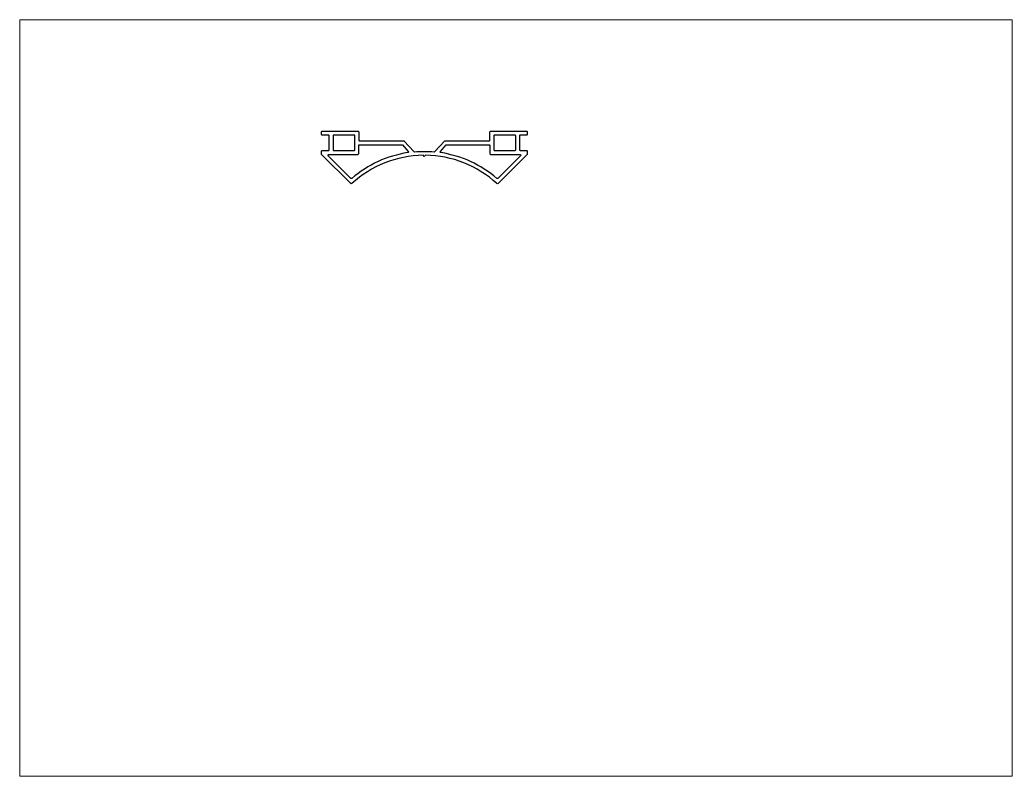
# Paper-space layout 'Layout1' of a CAD drawing. Extents: x 27 to 240, y 20 to 183.
# The model-space entities are those that its viewports show. They can reach past a viewport. Long polylines and large blocks are cut down to what shows.
import ezdxf

# ---------------------------------------------------------------- set-up
doc = ezdxf.new("R2010")
doc.units = 0
doc.header["$LTSCALE"] = 15
doc.layers.get('0').update_dxf_attribs({"linetype": 'CONTINUOUS'})

msp = doc.modelspace()

# ---------------------------------------------------------------- linework, layer by layer
at = {"ltscale": 0.05}
for points in [[(180.09, 230.22, 0.414214), (180.39, 230.52), (180.39, 233.67, -0.414214), (180.69, 233.97), (194.59, 233.97, -0.414214), (194.89, 233.67), (194.89, 232.77, -0.414214), (194.59, 232.47), (192.19, 232.47, 0.414214), (191.89, 232.17), (191.89, 226.77, 0.414214), (192.19, 226.47), (194.59, 226.47, -0.414214), (194.89, 226.17), (194.89, 225.1, -0.198912), (194.8, 224.88), (183.52, 213.6, -0.402522), (183.1, 213.59, 0.185515), (155.37, 224.62), (154.87, 224.12), (154.37, 224.62, 0.185294), (126.68, 213.59, -0.402522), (126.26, 213.6), (114.89, 224.97), (114.89, 226.17, -0.414214), (115.19, 226.47), (117.59, 226.47, 0.414214), (117.89, 226.77), (117.89, 232.17, 0.414214), (117.59, 232.47), (115.19, 232.47, -0.414214), (114.89, 232.77), (114.89, 233.67, -0.414214), (115.19, 233.97), (129.09, 233.97, -0.414214), (129.39, 233.67), (129.39, 230.52, 0.414214), (129.69, 230.22), (146.83, 230.22, -0.278094), (147.1, 230.06), (150.77, 226.04, 0.23421), (151.02, 225.95, -0.044784), (158.73, 225.95, 0.232639), (158.97, 226.05), (162.68, 230.06, -0.278094), (162.95, 230.22)], [(119.69, 226.47), (127.59, 226.47, 0.414214), (127.89, 226.77), (127.89, 232.17, 0.414214), (127.59, 232.47), (119.69, 232.47, 0.414214), (119.39, 232.17), (119.39, 226.77, 0.414214)], [(182.19, 226.47), (190.09, 226.47, 0.414214), (190.39, 226.77), (190.39, 232.17, 0.414214), (190.09, 232.47), (182.19, 232.47, 0.414214), (181.89, 232.17), (181.89, 226.77, 0.414214)], [(129.66, 228.72), (146.16, 228.72, -0.210618), (146.38, 228.62), (148.65, 226.14, -0.600057), (148.47, 225.64, 0.141604), (126.73, 215.65, -0.3929), (126.32, 215.66), (117.52, 224.46, -0.668179), (117.74, 224.97), (129.06, 224.97, 0.414214), (129.36, 225.27), (129.36, 228.42, -0.414214)], [(180.06, 228.72, -0.414214), (180.36, 228.42), (180.36, 225.27, 0.414214), (180.66, 224.97), (192.04, 224.97, -0.668179), (192.26, 224.46), (183.46, 215.66, -0.3929), (183.05, 215.65, 0.141747), (161.28, 225.64, -0.602), (161.11, 226.14), (163.4, 228.62, -0.209275), (163.62, 228.72)]]:
    msp.add_lwpolyline(points, format="xyb", close=True, dxfattribs=at)

psp = doc.layouts.get("Layout1")

# ---------------------------------------------------------------- viewports
at = {"layer": '0', "color": 0, "linetype": 'BYBLOCK', "ltscale": 0.05}
psp.add_viewport(center=(133.35, 101.6), size=(213.36, 162.56), view_center_point=(190.51, 130.3), view_height=293.8955, dxfattribs=at)

doc.saveas('drawing.dxf')
